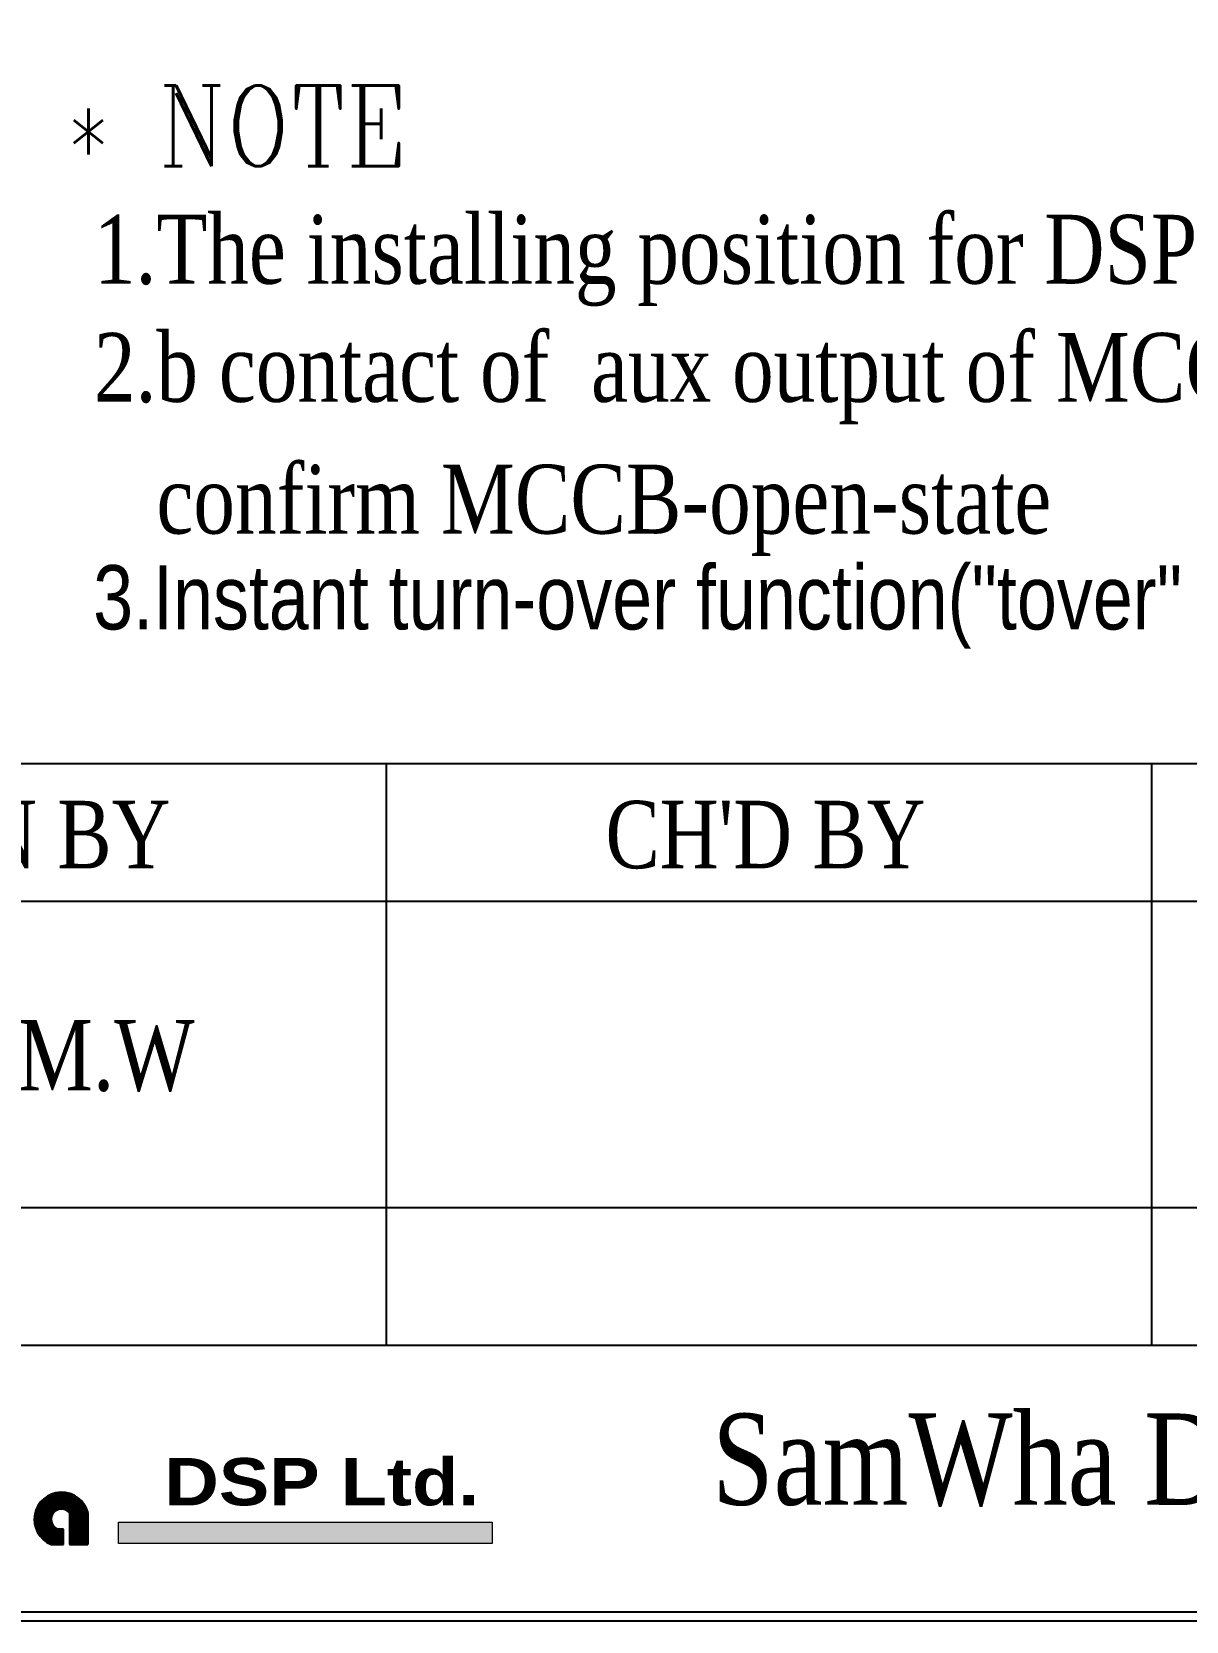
# Model space of a CAD drawing. Header units: millimetres. Extents: x 107 to 2900, y 85 to 3996.
# Drawn here: x 2472.8 to 2554.3, y 2599.5 to 2711.6 of the extents above; entities that cross this region are included whole.
import ezdxf
from ezdxf.enums import TextEntityAlignment as Align

# ---------------------------------------------------------------- set-up
doc = ezdxf.new("R2010")
doc.units = ezdxf.units.MM
for name, color, linetype in [('40', 4, 'Continuous'), ('70', 7, 'Continuous'), ('ASHADE', 7, 'Continuous')]:
    doc.layers.add(name, color=color, linetype=linetype)
doc.styles.add('ROMANC', font='ROMANC.SHX', dxfattribs={"width": 0.85})
doc.styles.add('SS', font='batang.ttc', dxfattribs={"width": 0.8})
doc.styles.get("Standard").update_dxf_attribs({"font": 'BareunDotumPro1.ttf'})
doc.styles.add('굴림체', font='arial.ttf')

# ---------------------------------------------------------------- blocks, each defined once
blk = doc.blocks.new('abcd')
at = {"color": 5}
for p, q in [((8017.3, 553.7), (8017.3, 478.6)), ((8018.3, 553.8), (8018.3, 478.9)), ((8019.3, 553.9), (8019.3, 479.2)), ((8020.3, 554), (8020.3, 479.4)), ((8021.3, 554.1), (8021.3, 479.7)), ((8022.3, 554.2), (8022.3, 479.9)), ((8023.3, 554.2), (8023.3, 480.1)), ((8024.3, 554.3), (8024.3, 480.2)), ((8025.3, 554.3), (8025.3, 480.4)), ((8026.3, 554.4), (8026.3, 480.5)), ((8027.3, 554.4), (8027.3, 480.6)), ((8028.3, 554.5), (8028.3, 480.7)), ((8028.3, 554.5), (8028.3, 480.7)), ((8029.3, 554.5), (8029.3, 480.7)), ((8029.3, 554.5), (8029.3, 480.7)), ((8030.3, 554.5), (8030.3, 480.8)), ((8031.3, 554.5), (8031.3, 480.8)), ((8032.3, 554.5), (8032.3, 480.8)), ((8033.3, 554.5), (8033.3, 480.7)), ((8034.3, 554.5), (8034.3, 480.7)), ((8035.3, 554.4), (8035.3, 480.6)), ((8036.3, 554.4), (8036.3, 480.5)), ((8037.3, 554.3), (8037.3, 480.4)), ((8038.3, 554.3), (8038.3, 480.2)), ((8039.3, 554.2), (8039.3, 480.1)), ((8040.3, 554.2), (8040.3, 479.9)), ((8041.3, 554.1), (8041.3, 479.6)), ((8042.3, 554), (8042.3, 479.4)), ((8043.3, 553.9), (8043.3, 479.1)), ((8044.3, 553.8), (8044.3, 478.8)), ((8045.3, 553.7), (8045.3, 478.5)), ((8046.3, 553.5), (8046.3, 478.2)), ((7923.3, 484.7), (7923.3, 387.6)), ((7924.3, 486.8), (7924.3, 385.4)), ((7925.3, 488.9), (7925.3, 383.4)), ((7926.3, 490.9), (7926.3, 381.4)), ((7927.3, 492.7), (7927.3, 379.6)), ((7928.3, 494.5), (7928.3, 377.8)), ((7929.3, 496.3), (7929.3, 376)), ((7930.3, 497.9), (7930.3, 374.4)), ((7931.3, 499.5), (7931.3, 372.8)), ((7932.3, 501.1), (7932.3, 371.2)), ((7933.3, 502.6), (7933.3, 369.7)), ((7934.3, 504), (7934.3, 368.3)), ((7935.3, 505.4), (7935.3, 366.9)), ((7936.3, 506.8), (7936.3, 365.5)), ((7937.3, 508.1), (7937.3, 364.2)), ((7938.3, 509.4), (7938.3, 362.9)), ((7939.3, 510.7), (7939.3, 361.6)), ((7940.3, 511.9), (7940.3, 360.4)), ((7941.3, 513.1), (7941.3, 359.2)), ((7941.3, 513.1), (7941.3, 359.2)), ((7942.3, 514.2), (7942.3, 358.1)), ((7942.3, 514.2), (7942.3, 358.1)), ((7943.3, 515.3), (7943.3, 356.9)), ((7944.3, 516.4), (7944.3, 355.8)), ((7945.3, 517.5), (7945.3, 354.8)), ((7946.3, 518.6), (7946.3, 353.7)), ((7947.3, 519.6), (7947.3, 352.7)), ((7948.3, 520.6), (7948.3, 351.7)), ((7949.3, 521.5), (7949.3, 350.8)), ((7950.3, 522.5), (7950.3, 349.8)), ((7951.3, 523.4), (7951.3, 348.9)), ((7952.3, 524.3), (7952.3, 348)), ((7953.3, 525.2), (7953.3, 347.1)), ((7954.3, 526.1), (7954.3, 346.2)), ((7955.3, 526.9), (7955.3, 345.4)), ((7956.3, 527.7), (7956.3, 344.5)), ((7957.3, 528.6), (7957.3, 343.7)), ((7958.3, 529.3), (7958.3, 342.9)), ((7959.3, 530.1), (7959.3, 342.2)), ((7960.3, 530.9), (7960.3, 341.4)), ((7961.3, 531.6), (7961.3, 340.7)), ((7962.3, 532.3), (7962.3, 339.9)), ((7963.3, 533.1), (7963.3, 339.2)), ((7964.3, 533.7), (7964.3, 338.5)), ((7965.3, 534.4), (7965.3, 337.9)), ((7966.3, 535.1), (7966.3, 337.2)), ((7967.3, 535.7), (7967.3, 336.6)), ((7968.3, 536.4), (7968.3, 335.9)), ((7969.3, 537), (7969.3, 335.3)), ((7970.3, 537.6), (7970.3, 334.7)), ((7971.3, 538.2), (7971.3, 334.1)), ((7972.3, 538.8), (7972.3, 333.5)), ((7973.3, 539.3), (7973.3, 332.9)), ((7974.3, 539.9), (7974.3, 332.4)), ((7975.3, 540.4), (7975.3, 331.9)), ((7976.3, 541), (7976.3, 331.3)), ((7977.3, 541.5), (7977.3, 330.8)), ((7978.3, 542), (7978.3, 330.3)), ((7979.3, 542.5), (7979.3, 329.8)), ((7980.3, 543), (7980.3, 329.3)), ((7981.3, 543.4), (7981.3, 328.8)), ((7982.3, 543.9), (7982.3, 328.4)), ((7983.3, 544.4), (7983.3, 327.9)), ((7984.3, 544.8), (7984.3, 327.5)), ((7985.3, 545.2), (7985.3, 327.1)), ((7986.3, 545.6), (7986.3, 326.6)), ((7987.3, 546), (7987.3, 444)), ((7988.3, 546.4), (7988.3, 448.3)), ((7989.3, 546.8), (7989.3, 451.4)), ((7990.3, 547.2), (7990.3, 453.9)), ((7991.3, 547.6), (7991.3, 456.1)), ((7992.3, 547.9), (7992.3, 458)), ((7993.3, 548.3), (7993.3, 459.7)), ((7994.3, 548.6), (7994.3, 461.2)), ((7995.3, 548.9), (7995.3, 462.6)), ((7996.3, 549.2), (7996.3, 463.9)), ((7997.3, 549.5), (7997.3, 465.1)), ((7998.3, 549.8), (7998.3, 466.3)), ((7999.3, 550.1), (7999.3, 467.3)), ((8000.3, 550.4), (8000.3, 468.3)), ((8001.3, 550.6), (8001.3, 469.3)), ((8002.3, 550.9), (8002.3, 470.1)), ((8003.3, 551.2), (8003.3, 471)), ((8004.3, 551.4), (8004.3, 471.7)), ((8005.3, 551.6), (8005.3, 472.5)), ((8006.3, 551.8), (8006.3, 473.2)), ((8006.3, 551.8), (8006.3, 473.2)), ((8007.3, 552.1), (8007.3, 473.8)), ((8007.3, 552.1), (8007.3, 473.8)), ((8008.3, 552.3), (8008.3, 474.4)), ((8009.3, 552.4), (8009.3, 475)), ((8010.3, 552.6), (8010.3, 475.6)), ((8011.3, 552.8), (8011.3, 476.1)), ((8012.3, 553), (8012.3, 476.6)), ((8013.3, 553.1), (8013.3, 477)), ((8014.3, 553.3), (8014.3, 477.4)), ((8015.3, 553.4), (8015.3, 477.8)), ((8016.3, 552.9), (8016.3, 478.2)), ((8047.3, 553.4), (8047.3, 477.8)), ((8048.3, 553.3), (8048.3, 477.4)), ((8049.3, 553.1), (8049.3, 477)), ((8050.3, 553), (8050.3, 476.5)), ((8051.3, 552.8), (8051.3, 476)), ((8052.3, 552.6), (8052.3, 475.5)), ((8053.3, 552.4), (8053.3, 475)), ((8054.3, 552.2), (8054.3, 474.4)), ((8055.3, 552), (8055.3, 473.8)), ((8056.3, 551.8), (8056.3, 473.1)), ((8057.3, 551.6), (8057.3, 472.4)), ((8058.3, 551.4), (8058.3, 471.7)), ((8059.3, 551.1), (8059.3, 470.9)), ((8060.3, 550.9), (8060.3, 470)), ((8061.3, 550.6), (8061.3, 469.2)), ((8062.3, 550.4), (8062.3, 468.2)), ((8063.3, 550.1), (8063.3, 467.2)), ((8064.3, 549.8), (8064.3, 466.1)), ((8065.3, 549.5), (8065.3, 465)), ((8066.3, 549.2), (8066.3, 326.9)), ((8067.3, 548.9), (8067.3, 326.6)), ((8068.3, 548.5), (8068.3, 326.6)), ((8069.3, 548.2), (8069.3, 326.6)), ((8070.3, 547.9), (8070.3, 326.6)), ((8071.3, 547.5), (8071.3, 326.6)), ((8072.3, 547.1), (8072.3, 326.6)), ((8073.3, 546.8), (8073.3, 326.6)), ((8074.3, 546.4), (8074.3, 326.6)), ((8075.3, 546), (8075.3, 326.6)), ((8076.3, 545.6), (8076.3, 326.6)), ((8077.3, 545.2), (8077.3, 326.6)), ((8078.3, 544.7), (8078.3, 326.6)), ((8079.3, 544.3), (8079.3, 326.6)), ((8080.3, 543.9), (8080.3, 326.6)), ((8081.3, 543.4), (8081.3, 326.6)), ((8082.3, 542.9), (8082.3, 326.6)), ((8083.3, 542.4), (8083.3, 326.6)), ((8084.3, 541.9), (8084.3, 326.6)), ((8085.3, 541.4), (8085.3, 326.6)), ((8086.3, 540.9), (8086.3, 326.6)), ((8087.3, 540.4), (8087.3, 326.6)), ((8088.3, 539.8), (8088.3, 326.6)), ((8089.3, 539.3), (8089.3, 326.6)), ((8090.3, 538.7), (8090.3, 326.6)), ((8091.3, 538.1), (8091.3, 326.6)), ((8092.3, 537.5), (8092.3, 326.6)), ((8093.3, 536.9), (8093.3, 326.6)), ((8094.3, 536.3), (8094.3, 326.6)), ((8095.3, 535.7), (8095.3, 326.6)), ((8096.3, 535), (8096.3, 326.6)), ((8097.3, 534.3), (8097.3, 326.6)), ((8098.3, 533.7), (8098.3, 326.6)), ((8099.3, 533), (8099.3, 326.6)), ((8100.3, 532.3), (8100.3, 326.6)), ((8101.3, 531.5), (8101.3, 326.6)), ((8102.3, 530.8), (8102.3, 326.6)), ((8103.3, 530), (8103.3, 326.6)), ((8104.3, 529.3), (8104.3, 326.6)), ((8105.3, 528.5), (8105.3, 326.6)), ((8106.3, 527.7), (8106.3, 326.6)), ((8107.3, 526.8), (8107.3, 326.6)), ((8108.3, 526), (8108.3, 326.6)), ((8108.3, 526), (8108.3, 326.6)), ((8109.3, 525.1), (8109.3, 326.6)), ((8109.3, 525.1), (8109.3, 326.6)), ((8110.3, 524.2), (8110.3, 326.6)), ((8111.3, 523.3), (8111.3, 326.6)), ((8112.3, 522.4), (8112.3, 326.6)), ((8113.3, 521.4), (8113.3, 326.6)), ((8114.3, 520.5), (8114.3, 326.6)), ((8115.3, 519.5), (8115.3, 326.6)), ((8116.3, 518.4), (8116.3, 326.6)), ((8117.3, 517.4), (8117.3, 326.6)), ((8118.3, 516.3), (8118.3, 326.6)), ((8119.3, 515.2), (8119.3, 326.6)), ((8120.3, 514.1), (8120.3, 326.6)), ((8121.3, 512.9), (8121.3, 326.6)), ((8122.3, 511.8), (8122.3, 326.6)), ((8123.3, 510.5), (8123.3, 326.6)), ((8124.3, 509.3), (8124.3, 326.6)), ((8125.3, 508), (8125.3, 326.6)), ((8126.3, 506.7), (8126.3, 326.6)), ((8127.3, 505.3), (8127.3, 326.6)), ((8128.3, 503.9), (8128.3, 326.6)), ((8129.3, 502.4), (8129.3, 326.6)), ((8130.3, 500.9), (8130.3, 326.6)), ((8130.3, 500.9), (8130.3, 326.6)), ((8131.3, 499.4), (8131.3, 326.6)), ((8131.3, 499.4), (8131.3, 326.6)), ((8132.3, 497.7), (8132.3, 326.6)), ((8133.3, 496.1), (8133.3, 326.6)), ((8134.3, 494.3), (8134.3, 326.6)), ((8135.3, 492.5), (8135.3, 326.6)), ((8136.3, 490.6), (8136.3, 326.6)), ((8137.3, 488.7), (8137.3, 326.6)), ((8138.3, 486.6), (8138.3, 326.6)), ((8139.3, 484.4), (8139.3, 326.6)), ((7913.3, 446), (7913.3, 426.3)), ((7914.3, 454.4), (7914.3, 417.9)), ((7915.3, 459.9), (7915.3, 412.4)), ((7916.3, 464.3), (7916.3, 407.9)), ((7917.3, 468.1), (7917.3, 404.1)), ((7918.3, 471.5), (7918.3, 400.8)), ((7919.3, 474.6), (7919.3, 397.7)), ((7919.3, 474.6), (7919.3, 397.7)), ((7920.3, 477.4), (7920.3, 394.9)), ((7920.3, 477.4), (7920.3, 394.9)), ((7921.3, 480), (7921.3, 392.3)), ((7922.3, 482.4), (7922.3, 389.9)), ((7987.3, 428.3), (7987.3, 326.6)), ((7988.3, 424), (7988.3, 326.6)), ((7989.3, 420.9), (7989.3, 326.6)), ((7990.3, 418.4), (7990.3, 326.6)), ((7991.3, 416.2), (7991.3, 326.6)), ((8066.2, 463.9), (8066.2, 326.6)), ((8140.3, 482.1), (8140.3, 326.6)), ((8141.3, 479.7), (8141.3, 326.6)), ((8142.3, 477.1), (8142.3, 326.6)), ((8143.3, 474.2), (8143.3, 326.6)), ((8144.3, 471.2), (8144.3, 326.6)), ((8145.3, 467.7), (8145.3, 326.6)), ((8146, 464.8), (8146, 326.6)), ((8146.3, 326.6), (8146.3, 463.9)), ((7992.3, 414.3), (7992.3, 326.6)), ((7993.3, 412.6), (7993.3, 326.6)), ((7994.3, 411.1), (7994.3, 326.6)), ((7995.3, 409.7), (7995.3, 326.6)), ((7996.3, 408.4), (7996.3, 326.6)), ((7997.3, 407.2), (7997.3, 326.6)), ((7998.3, 406), (7998.3, 326.6)), ((7999.3, 405), (7999.3, 326.6)), ((8000.3, 404), (8000.3, 326.6)), ((8001.3, 403), (8001.3, 326.6)), ((8002.3, 402.2), (8002.3, 326.6)), ((8003.3, 401.3), (8003.3, 326.6)), ((8004.3, 400.6), (8004.3, 326.6)), ((8005.3, 399.8), (8005.3, 326.6)), ((8006.3, 399.1), (8006.3, 326.6)), ((8006.3, 399.1), (8006.3, 326.6)), ((8007.3, 398.5), (8007.3, 326.6)), ((8007.3, 398.5), (8007.3, 326.6)), ((8008.3, 397.9), (8008.3, 326.6)), ((8009.3, 397.3), (8009.3, 326.6)), ((8010.3, 396.7), (8010.3, 326.6)), ((8011.3, 396.2), (8011.3, 326.6)), ((8012.3, 395.7), (8012.3, 326.6)), ((8013.3, 395.3), (8013.3, 326.6)), ((8014.3, 394.8), (8014.3, 326.6)), ((8015.3, 394.4), (8015.3, 326.6)), ((8016.3, 394.1), (8016.3, 326.6)), ((8017.3, 393.7), (8017.3, 326.6)), ((8040, 393.6), (8017.6, 393.6)), ((8018.3, 393.6), (8018.3, 326.6)), ((8019.3, 393.6), (8019.3, 326.6)), ((8020.3, 393.6), (8020.3, 326.6)), ((8021.3, 393.6), (8021.3, 326.6)), ((8022.3, 393.6), (8022.3, 326.6)), ((8023.3, 393.6), (8023.3, 326.6)), ((8024.3, 393.6), (8024.3, 326.6)), ((8025.3, 393.6), (8025.3, 326.6)), ((8026.3, 393.6), (8026.3, 326.6)), ((8027.3, 393.6), (8027.3, 326.6)), ((8028.3, 393.6), (8028.3, 326.6)), ((8028.3, 393.6), (8028.3, 326.6)), ((8029.3, 393.6), (8029.3, 326.6)), ((8029.3, 393.6), (8029.3, 326.6)), ((8030.3, 393.6), (8030.3, 326.6)), ((8031.3, 393.6), (8031.3, 326.6)), ((8032.3, 393.6), (8032.3, 326.6)), ((8033.3, 393.6), (8033.3, 326.6)), ((8034.3, 393.6), (8034.3, 326.6)), ((8035.3, 393.6), (8035.3, 326.6)), ((8036.3, 393.6), (8036.3, 326.6)), ((8037.3, 393.6), (8037.3, 326.6)), ((8038.3, 393.6), (8038.3, 326.6)), ((8039.3, 393.6), (8039.3, 326.6)), ((8040, 326.6), (8040, 393.6)), ((7986.4, 326.6), (8040, 326.6)), ((8066.2, 326.6), (8146.3, 326.6))]:
    blk.add_line(p, q, dxfattribs=at)
for radius, start, end in [(118.4, 13.55271, 247.74671), (44.6, 38.40873, 252.32845)]:
    blk.add_arc((8031.2, 436.1), radius, start, end, dxfattribs=at)
blk = doc.blocks.new('abcde')
at = {"layer": 'ASHADE', "lineweight": 5}
blk.add_hatch(color=5, dxfattribs=at).paths.add_polyline_path([(6745.16, 94.93), (6745.16, 103.27), (6891.57, 103.27), (6891.57, 94.93)])
for p, q in [((6745.16, 94.93), (6745.16, 103.27)), ((6891.57, 103.27), (6891.57, 94.93))]:
    blk.add_line(p, q, dxfattribs=at)
at = {"layer": 'ASHADE', "color": 5, "lineweight": 5}
for p, q in [((6745.16, 103.27), (6891.57, 103.27)), ((6891.57, 94.93), (6745.16, 94.93))]:
    blk.add_line(p, q, dxfattribs=at)
at = {"color": 0, "xscale": 0.09000000000000001, "yscale": 0.09000000000000001, "zscale": 0.09000000000000001}
blk.add_blockref('abcd', (6000.01, 65.08), dxfattribs=at)
at = {"layer": 'ASHADE', "lineweight": 5, "insert": (6763.1, 128.35), "char_height": 18.5261, "width": 329.6254, "attachment_point": 1}
blk.add_mtext('{\\fArial Black|b0|i0|c0|p34;DSP Ltd.}', dxfattribs=at)

msp = doc.modelspace()

# ---------------------------------------------------------------- linework, layer by layer
at = {"layer": '40', "color": 7}
for p, q in [((2497.848, 2618.924), (2497.848, 2659.964)), ((2551.848, 2618.924), (2551.848, 2659.964)), ((2767.848, 2650.244), (2443.848, 2650.244)), ((2767.416, 2628.644), (2443.848, 2628.644)), ((2767.416, 2618.924), (2443.848, 2618.924))]:
    msp.add_line(p, q, dxfattribs=at)
at = {"layer": '70', "color": 7}
msp.add_line((1947.048, 2659.964), (2767.848, 2659.964), dxfattribs=at)
for points in [[(2767.848, 2599.484), (1947.048, 2599.484), (1947.048, 3182.684), (2767.848, 3182.684)], [(2767.2, 2600.132), (1947.696, 2600.132), (1947.696, 3182.036), (2767.2, 3182.036)]]:
    msp.add_lwpolyline(points, close=True, dxfattribs=at)

# ---------------------------------------------------------------- block references
at = {"color": 0, "xscale": 0.18, "yscale": 0.18, "zscale": 0.18}
msp.add_blockref('abcde', (1264.825, 2587.887), dxfattribs=at)

# ---------------------------------------------------------------- texts
at = {"color": 7, "style": 'ROMANC', "width": 0.85}
msp.add_text('* NOTE', height=5.6712, dxfattribs=at).set_placement((2475.176, 2702.105))
at = {"color": 0, "style": 'SS', "width": 0.8}
for s, height, p in [('1.The installing position for DSP is strongly required just like this diagram', 4.86, (2477.224, 2693.805)), ('2.b contact of  aux output of MCCB should be connected with M1-M2 in order to ', 4.86, (2477.224, 2685.476)), ('   confirm MCCB-open-state', 4.86, (2477.224, 2676.185)), ('SamWha DSP Co., LTD', 6.4395, (2520.835, 2607.693))]:
    msp.add_text(s, height=height, dxfattribs=at).set_placement(p)
at = {"color": 1, "style": '굴림체', "width": 0.8}
msp.add_text('3.Instant turn-over function("tover" mode) is not available for "RCS" operation', height=4.53341, dxfattribs=at).set_placement((2477.17, 2669.423))
at = {"layer": '40', "color": 7, "style": 'SS', "width": 0.8}
for s, height, p in [("DR'N BY", 4.752, (2471.332, 2652.587)), ("CH'D BY", 4.752, (2524.588, 2652.587)), ('Joung M.W', 4.968, (2470.148, 2636.914))]:
    msp.add_text(s, height=height, dxfattribs=at).set_placement(p, align=Align.CENTER)

doc.saveas('drawing.dxf')
